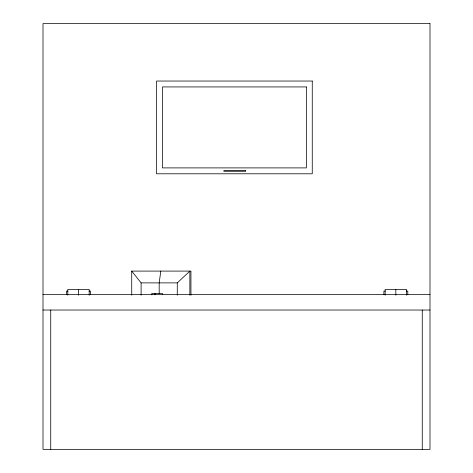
<?xml version="1.0" encoding="UTF-8"?>
<svg xmlns="http://www.w3.org/2000/svg" width="473" height="473" viewBox="0 0 473 473"><rect width="100%" height="100%" fill="white"/><g stroke="black" fill="none" stroke-linecap="round" stroke-linejoin="round"><path stroke-width="0.71" d="M160.796 271.094L159.188 282.889L159.188 293.402M190.938 295.205L190.938 271.094L131.725 271.094L141.108 282.889L177.269 282.889L189.862 271.094L189.862 295.205M67.946 291.114L66.545 291.114L66.545 294.738M89.042 291.114L90.449 291.114L90.449 294.738M385.288 291.114L383.881 291.114L383.881 294.738M406.384 291.114L407.791 291.114L407.791 294.738M43.002 294.549L429.998 294.549M43.002 310.028L429.998 310.028M422.259 310.028L422.259 449.35M406.532 295.235L406.532 289.458L385.14 289.458L385.14 295.235M395.836 289.458L395.836 295.235M177.269 282.889L177.269 295.211M162.422 294.797L162.422 293.402L151.827 293.402L151.827 294.88M155.067 293.402L155.067 294.88M141.108 282.889L141.108 295.211M131.725 271.094L131.725 295.205M89.19 295.235L89.19 289.458L67.799 289.458L67.799 295.235M78.494 289.458L78.494 295.235M50.741 310.028L50.741 449.35M429.998 23.65L43.002 23.65L43.002 449.35L429.998 449.35L429.998 23.65M312.263 81.037L156.533 81.037L156.533 173.792L312.263 173.792L312.263 81.037M306.362 86.931L162.428 86.931L162.428 167.897L306.362 167.897L306.362 86.931M245.647 170.718L223.776 170.718L223.776 171.208L245.647 171.208L245.647 170.718"/></g></svg>
